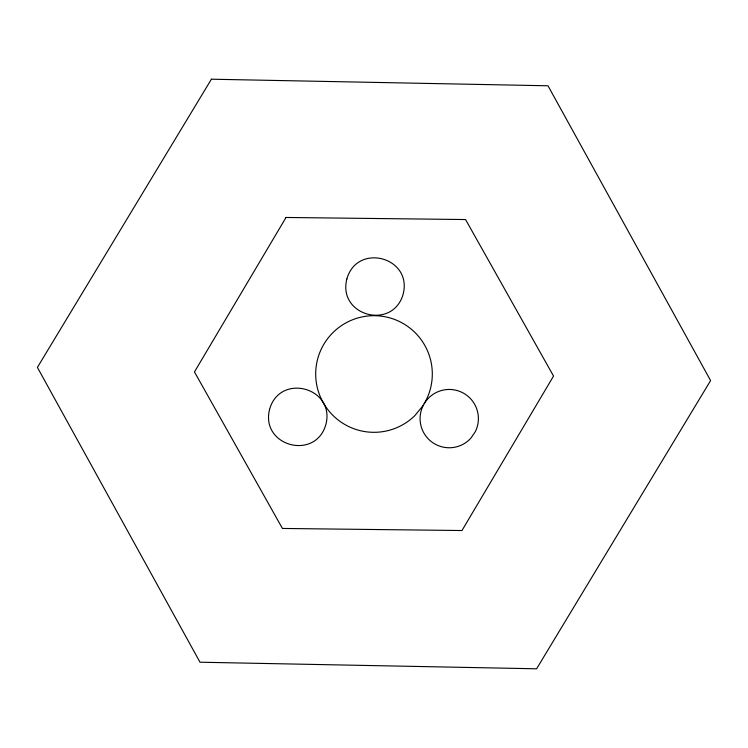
<?xml version="1.0" encoding="UTF-8"?>
<svg xmlns="http://www.w3.org/2000/svg" width="748" height="748" viewBox="0 0 748 748"><rect width="100%" height="100%" fill="white"/><g stroke="black" fill="none" stroke-linecap="round" stroke-linejoin="round"><path stroke-width="1.12" d="M423.2 405.491L424.163 403.733A29.153 29.153 0 0 1 463.236 393.027A29.153 29.153 0 0 1 475.279 431.718L470.997 438.01A29.153 29.153 0 0 1 423.2 405.491L414.757 415.71A58.316 58.316 0 0 1 318.975 393.308A58.316 58.316 0 0 1 379.75 315.974A58.316 58.316 0 0 1 424.163 403.733M269.589 409.315C260.164 446.21 315.628 461.067 325.913 424.406C335.328 387.52 279.883 372.635 269.589 409.315M346.848 278.995C337.432 315.899 392.868 330.747 403.172 294.086C412.597 257.181 357.133 242.324 346.848 278.995M286.026 217.472L194.461 371.924L282.435 528.453L461.974 530.528L553.539 376.076L465.565 219.547L286.026 217.472M211.404 79.204L37.4 367.408L199.997 662.214L536.596 668.796L710.6 380.592L548.004 85.786L211.404 79.204"/></g></svg>
